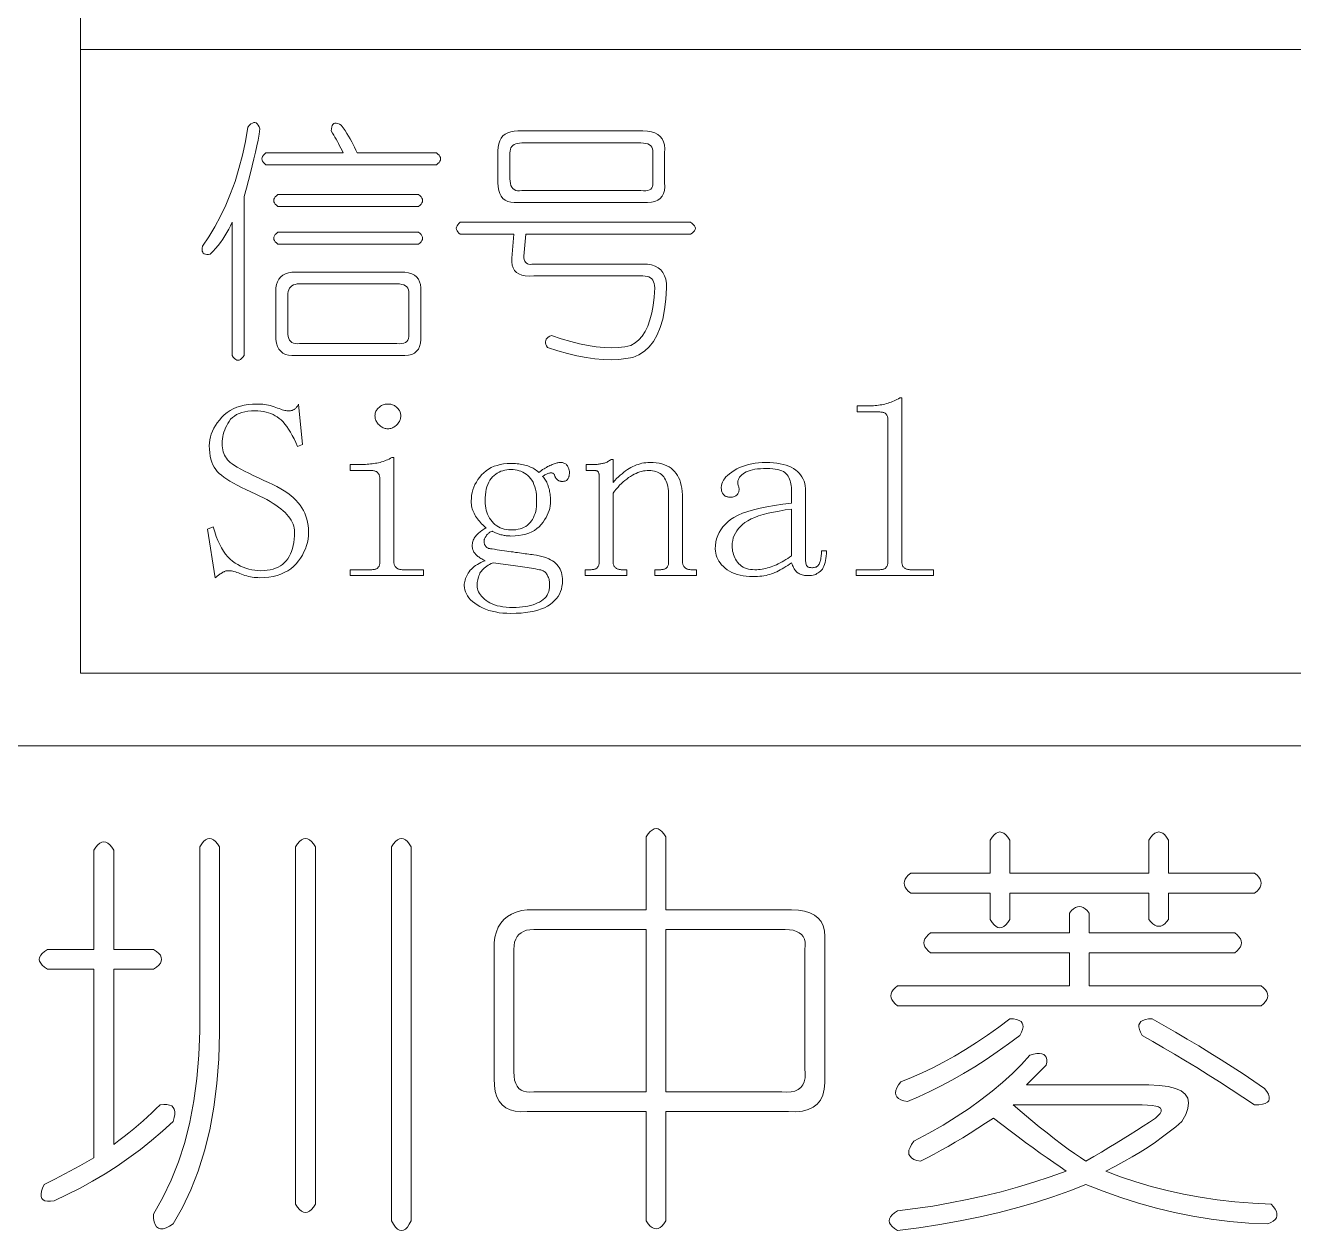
# Model space of a CAD drawing. Extents: x 1 to 297, y 1 to 210.
# Drawn here: x 219.82 to 230.78, y 24.7 to 35.1 of the extents above; entities that cross this region are included whole.
import ezdxf

# ---------------------------------------------------------------- set-up
doc = ezdxf.new("R2010")
doc.units = 0

msp = doc.modelspace()

# ---------------------------------------------------------------- linework, layer by layer
at = {"color": 7, "lineweight": 13}
for p, q in [((220.3, 65.898), (220.3, 29.51)), ((220.3, 34.898), (295.449, 34.898)), ((220.3, 29.51), (295.449, 29.51)), ((196.872, 28.882), (295.987, 28.882))]:
    msp.add_line(p, q, dxfattribs=at)
for points in [[(221.746, 34.227), (221.76, 34.242), (221.772, 34.254), (221.784, 34.261), (221.796, 34.265), (221.806, 34.265), (221.816, 34.262), (221.825, 34.255), (221.834, 34.243), (221.842, 34.228), (221.849, 34.21), (221.842, 34.164), (221.833, 34.115), (221.822, 34.064), (221.811, 34.01), (221.798, 33.953), (221.783, 33.893), (221.767, 33.831), (221.75, 33.765), (221.732, 33.698), (221.712, 33.627), (221.712, 32.255), (221.702, 32.24), (221.691, 32.228), (221.681, 32.219), (221.671, 32.214), (221.66, 32.213), (221.65, 32.214), (221.64, 32.219), (221.63, 32.228), (221.619, 32.24), (221.609, 32.255), (221.609, 33.404), (221.595, 33.374), (221.58, 33.344), (221.563, 33.315), (221.546, 33.286), (221.528, 33.258), (221.508, 33.231), (221.488, 33.205), (221.466, 33.179), (221.444, 33.154), (221.42, 33.13), (221.404, 33.127), (221.39, 33.127), (221.378, 33.129), (221.368, 33.132), (221.36, 33.138), (221.355, 33.146), (221.351, 33.156), (221.349, 33.168), (221.35, 33.182), (221.352, 33.198), (221.408, 33.28), (221.461, 33.366), (221.51, 33.457), (221.555, 33.552), (221.596, 33.653), (221.634, 33.758), (221.668, 33.868), (221.698, 33.983), (221.724, 34.102)], [(222.466, 34.193), (222.467, 34.212), (222.47, 34.228), (222.474, 34.24), (222.48, 34.25), (222.488, 34.257), (222.497, 34.261), (222.508, 34.261), (222.521, 34.258), (222.536, 34.253), (222.552, 34.244), (222.569, 34.22), (222.585, 34.196), (222.6, 34.172), (222.615, 34.148), (222.629, 34.124), (222.642, 34.1), (222.655, 34.076), (222.667, 34.052), (222.678, 34.028), (222.689, 34.004), (223.375, 34.004), (223.387, 33.994), (223.397, 33.983), (223.404, 33.973), (223.408, 33.963), (223.409, 33.953), (223.408, 33.942), (223.404, 33.932), (223.397, 33.922), (223.387, 33.911), (223.375, 33.901), (221.9, 33.901), (221.888, 33.911), (221.879, 33.922), (221.872, 33.932), (221.868, 33.942), (221.866, 33.953), (221.868, 33.963), (221.872, 33.973), (221.879, 33.983), (221.888, 33.994), (221.9, 34.004), (222.569, 34.004), (222.559, 34.024), (222.548, 34.045), (222.538, 34.064), (222.528, 34.084), (222.518, 34.103), (222.507, 34.121), (222.497, 34.14), (222.487, 34.158), (222.476, 34.175)], [(224.078, 34.193), (225.158, 34.193), (225.197, 34.191), (225.231, 34.185), (225.261, 34.176), (225.287, 34.162), (225.308, 34.145), (225.324, 34.125), (225.336, 34.1), (225.344, 34.072), (225.347, 34.04), (225.346, 34.004), (225.346, 33.747), (225.347, 33.711), (225.344, 33.68), (225.336, 33.652), (225.324, 33.629), (225.308, 33.61), (225.287, 33.595), (225.261, 33.584), (225.231, 33.577), (225.197, 33.574), (225.158, 33.575), (224.078, 33.575), (224.045, 33.574), (224.016, 33.577), (223.99, 33.584), (223.968, 33.595), (223.949, 33.61), (223.934, 33.629), (223.922, 33.652), (223.913, 33.68), (223.908, 33.711), (223.906, 33.747), (223.906, 34.021), (223.908, 34.054), (223.913, 34.083), (223.922, 34.109), (223.934, 34.131), (223.949, 34.15), (223.968, 34.165), (223.99, 34.177), (224.016, 34.186), (224.045, 34.191)], [(225.243, 33.987), (225.245, 34.006), (225.245, 34.024), (225.241, 34.039), (225.235, 34.053), (225.226, 34.064), (225.215, 34.073), (225.2, 34.081), (225.183, 34.086), (225.163, 34.089), (225.14, 34.09), (224.112, 34.09), (224.092, 34.089), (224.075, 34.086), (224.059, 34.082), (224.046, 34.076), (224.035, 34.068), (224.025, 34.059), (224.018, 34.048), (224.013, 34.035), (224.01, 34.02), (224.009, 34.004), (224.009, 33.781), (224.01, 33.759), (224.013, 33.739), (224.018, 33.722), (224.025, 33.707), (224.035, 33.695), (224.046, 33.687), (224.059, 33.68), (224.075, 33.677), (224.092, 33.676), (224.112, 33.678), (225.14, 33.678), (225.163, 33.676), (225.183, 33.676), (225.2, 33.679), (225.215, 33.684), (225.226, 33.691), (225.235, 33.701), (225.241, 33.713), (225.245, 33.728), (225.245, 33.745), (225.243, 33.764)], [(222.003, 33.644), (223.22, 33.644), (223.233, 33.634), (223.242, 33.623), (223.249, 33.613), (223.253, 33.603), (223.255, 33.593), (223.253, 33.582), (223.249, 33.572), (223.242, 33.562), (223.233, 33.551), (223.22, 33.541), (222.003, 33.541), (221.991, 33.551), (221.981, 33.562), (221.975, 33.572), (221.97, 33.582), (221.969, 33.593), (221.97, 33.603), (221.975, 33.613), (221.981, 33.623), (221.991, 33.634)], [(222.003, 33.318), (223.22, 33.318), (223.233, 33.308), (223.242, 33.298), (223.249, 33.287), (223.253, 33.277), (223.255, 33.267), (223.253, 33.257), (223.249, 33.246), (223.242, 33.236), (223.233, 33.226), (223.22, 33.215), (222.003, 33.215), (221.991, 33.226), (221.981, 33.236), (221.975, 33.246), (221.97, 33.257), (221.969, 33.267), (221.97, 33.277), (221.975, 33.287), (221.981, 33.298), (221.991, 33.308)], [(223.58, 33.404), (225.569, 33.404), (225.584, 33.394), (225.596, 33.383), (225.605, 33.373), (225.61, 33.363), (225.612, 33.353), (225.61, 33.342), (225.605, 33.332), (225.596, 33.322), (225.584, 33.311), (225.569, 33.301), (224.146, 33.301), (224.129, 33.113), (224.13, 33.097), (224.132, 33.082), (224.137, 33.07), (224.143, 33.061), (224.15, 33.053), (224.16, 33.047), (224.171, 33.043), (224.184, 33.041), (224.198, 33.042), (224.215, 33.044), (225.158, 33.044), (225.197, 33.042), (225.232, 33.036), (225.263, 33.026), (225.289, 33.011), (225.312, 32.993), (225.33, 32.97), (225.345, 32.943), (225.355, 32.912), (225.361, 32.877), (225.363, 32.838), (225.357, 32.74), (225.346, 32.65), (225.33, 32.568), (225.308, 32.495), (225.282, 32.431), (225.25, 32.375), (225.213, 32.328), (225.171, 32.29), (225.124, 32.26), (225.072, 32.238), (225.012, 32.227), (224.949, 32.22), (224.883, 32.217), (224.814, 32.219), (224.742, 32.225), (224.667, 32.236), (224.588, 32.252), (224.507, 32.271), (224.422, 32.295), (224.335, 32.324), (224.326, 32.337), (224.32, 32.35), (224.316, 32.362), (224.316, 32.373), (224.318, 32.384), (224.322, 32.394), (224.33, 32.403), (224.34, 32.412), (224.353, 32.42), (224.369, 32.427), (224.453, 32.398), (224.534, 32.374), (224.611, 32.354), (224.684, 32.339), (224.755, 32.328), (224.822, 32.322), (224.885, 32.32), (224.945, 32.323), (225.002, 32.33), (225.055, 32.341), (225.091, 32.362), (225.123, 32.389), (225.152, 32.422), (225.178, 32.462), (225.2, 32.508), (225.219, 32.561), (225.235, 32.621), (225.247, 32.687), (225.255, 32.759), (225.26, 32.838), (225.259, 32.858), (225.256, 32.875), (225.251, 32.891), (225.244, 32.904), (225.235, 32.915), (225.223, 32.925), (225.21, 32.932), (225.195, 32.937), (225.177, 32.94), (225.158, 32.941), (224.215, 32.941), (224.176, 32.94), (224.141, 32.942), (224.111, 32.948), (224.086, 32.958), (224.065, 32.971), (224.048, 32.989), (224.036, 33.01), (224.028, 33.034), (224.025, 33.063), (224.026, 33.095), (224.043, 33.301), (223.58, 33.301), (223.568, 33.311), (223.559, 33.322), (223.552, 33.332), (223.548, 33.342), (223.546, 33.353), (223.548, 33.363), (223.552, 33.373), (223.559, 33.383), (223.568, 33.394)], [(222.158, 32.975), (223.066, 32.975), (223.102, 32.974), (223.133, 32.969), (223.161, 32.96), (223.184, 32.948), (223.203, 32.933), (223.218, 32.914), (223.229, 32.891), (223.236, 32.866), (223.239, 32.837), (223.238, 32.804), (223.238, 32.427), (223.239, 32.391), (223.236, 32.36), (223.229, 32.332), (223.218, 32.309), (223.203, 32.29), (223.184, 32.275), (223.161, 32.264), (223.133, 32.257), (223.102, 32.254), (223.066, 32.255), (222.158, 32.255), (222.125, 32.254), (222.096, 32.257), (222.07, 32.264), (222.048, 32.275), (222.029, 32.29), (222.014, 32.309), (222.002, 32.332), (221.993, 32.36), (221.988, 32.391), (221.986, 32.427), (221.986, 32.804), (221.988, 32.837), (221.993, 32.866), (222.002, 32.891), (222.014, 32.914), (222.029, 32.933), (222.048, 32.948), (222.07, 32.96), (222.096, 32.969), (222.125, 32.974)], [(223.032, 32.873), (222.192, 32.873), (222.172, 32.872), (222.155, 32.868), (222.139, 32.863), (222.126, 32.856), (222.115, 32.847), (222.105, 32.836), (222.098, 32.822), (222.093, 32.807), (222.09, 32.789), (222.089, 32.77), (222.089, 32.461), (222.09, 32.439), (222.093, 32.419), (222.098, 32.402), (222.105, 32.387), (222.115, 32.375), (222.126, 32.367), (222.139, 32.36), (222.155, 32.357), (222.172, 32.356), (222.192, 32.358), (223.032, 32.358), (223.055, 32.356), (223.074, 32.357), (223.092, 32.36), (223.106, 32.367), (223.118, 32.375), (223.127, 32.387), (223.133, 32.402), (223.136, 32.419), (223.137, 32.439), (223.135, 32.461), (223.135, 32.77), (223.137, 32.789), (223.136, 32.807), (223.133, 32.822), (223.127, 32.836), (223.118, 32.847), (223.106, 32.856), (223.092, 32.863), (223.074, 32.868), (223.055, 32.872)], [(227.103, 31.818), (227.119, 31.819), (227.134, 31.819), (227.149, 31.82), (227.164, 31.821), (227.178, 31.823), (227.193, 31.825), (227.207, 31.827), (227.221, 31.829), (227.235, 31.832), (227.249, 31.835), (227.263, 31.839), (227.276, 31.843), (227.289, 31.847), (227.303, 31.852), (227.315, 31.857), (227.328, 31.862), (227.341, 31.868), (227.353, 31.874), (227.366, 31.88), (227.378, 31.887), (227.395, 31.887), (227.395, 30.473), (227.395, 30.466), (227.396, 30.46), (227.397, 30.454), (227.398, 30.448), (227.4, 30.443), (227.402, 30.438), (227.405, 30.433), (227.408, 30.429), (227.412, 30.425), (227.416, 30.421), (227.421, 30.418), (227.425, 30.415), (227.43, 30.412), (227.435, 30.41), (227.441, 30.408), (227.447, 30.407), (227.452, 30.406), (227.459, 30.405), (227.465, 30.404), (227.472, 30.404), (227.669, 30.404), (227.669, 30.353), (227, 30.353), (227, 30.404), (227.198, 30.404), (227.206, 30.404), (227.214, 30.405), (227.221, 30.406), (227.228, 30.407), (227.234, 30.408), (227.24, 30.41), (227.245, 30.412), (227.25, 30.415), (227.254, 30.418), (227.258, 30.421), (227.261, 30.425), (227.264, 30.429), (227.266, 30.433), (227.269, 30.438), (227.27, 30.443), (227.272, 30.448), (227.273, 30.454), (227.274, 30.46), (227.275, 30.466), (227.275, 30.473), (227.275, 31.698), (227.275, 31.705), (227.274, 31.711), (227.273, 31.717), (227.272, 31.723), (227.27, 31.728), (227.269, 31.733), (227.266, 31.738), (227.264, 31.742), (227.261, 31.746), (227.258, 31.75), (227.254, 31.753), (227.25, 31.756), (227.245, 31.758), (227.24, 31.761), (227.234, 31.763), (227.228, 31.764), (227.221, 31.765), (227.214, 31.766), (227.206, 31.767), (227.198, 31.767), (227.009, 31.767), (227.009, 31.818)], [(221.815, 31.055), (221.77, 31.076), (221.728, 31.096), (221.689, 31.115), (221.653, 31.134), (221.62, 31.152), (221.59, 31.17), (221.562, 31.187), (221.538, 31.204), (221.516, 31.22), (221.498, 31.235), (221.481, 31.252), (221.467, 31.27), (221.454, 31.289), (221.443, 31.311), (221.433, 31.334), (221.426, 31.359), (221.42, 31.385), (221.415, 31.414), (221.413, 31.444), (221.412, 31.475), (221.413, 31.501), (221.416, 31.526), (221.422, 31.551), (221.429, 31.576), (221.439, 31.601), (221.45, 31.625), (221.464, 31.649), (221.48, 31.673), (221.499, 31.696), (221.519, 31.72), (221.541, 31.742), (221.566, 31.761), (221.591, 31.779), (221.619, 31.794), (221.649, 31.807), (221.68, 31.817), (221.713, 31.825), (221.748, 31.831), (221.785, 31.834), (221.823, 31.835), (221.84, 31.835), (221.857, 31.834), (221.874, 31.833), (221.891, 31.831), (221.907, 31.828), (221.923, 31.825), (221.939, 31.821), (221.955, 31.816), (221.971, 31.811), (221.986, 31.805), (222.001, 31.8), (222.015, 31.795), (222.029, 31.79), (222.041, 31.786), (222.053, 31.783), (222.063, 31.78), (222.073, 31.778), (222.082, 31.777), (222.09, 31.776), (222.098, 31.775), (222.103, 31.776), (222.108, 31.776), (222.113, 31.777), (222.118, 31.778), (222.122, 31.779), (222.127, 31.78), (222.132, 31.782), (222.136, 31.784), (222.14, 31.786), (222.145, 31.788), (222.149, 31.791), (222.153, 31.794), (222.157, 31.798), (222.161, 31.802), (222.165, 31.807), (222.169, 31.811), (222.173, 31.817), (222.176, 31.823), (222.18, 31.829), (222.183, 31.835), (222.218, 31.484), (222.175, 31.467), (222.159, 31.502), (222.144, 31.534), (222.128, 31.564), (222.112, 31.592), (222.097, 31.618), (222.081, 31.641), (222.065, 31.662), (222.049, 31.681), (222.032, 31.697), (222.016, 31.711), (221.999, 31.723), (221.982, 31.734), (221.963, 31.744), (221.944, 31.752), (221.923, 31.759), (221.902, 31.765), (221.879, 31.77), (221.856, 31.773), (221.831, 31.775), (221.806, 31.775), (221.775, 31.775), (221.745, 31.772), (221.718, 31.767), (221.692, 31.761), (221.669, 31.753), (221.648, 31.743), (221.629, 31.731), (221.611, 31.718), (221.596, 31.703), (221.583, 31.685), (221.572, 31.667), (221.562, 31.649), (221.553, 31.63), (221.545, 31.611), (221.538, 31.592), (221.533, 31.573), (221.529, 31.553), (221.526, 31.533), (221.524, 31.513), (221.523, 31.493), (221.524, 31.474), (221.526, 31.456), (221.528, 31.44), (221.532, 31.423), (221.537, 31.408), (221.543, 31.393), (221.551, 31.38), (221.559, 31.366), (221.568, 31.354), (221.579, 31.343), (221.592, 31.331), (221.609, 31.318), (221.63, 31.304), (221.654, 31.289), (221.683, 31.273), (221.715, 31.256), (221.752, 31.237), (221.792, 31.218), (221.836, 31.197), (221.883, 31.175), (221.923, 31.158), (221.961, 31.14), (221.996, 31.122), (222.029, 31.103), (222.06, 31.084), (222.089, 31.065), (222.115, 31.045), (222.138, 31.025), (222.16, 31.004), (222.179, 30.983), (222.196, 30.961), (222.211, 30.938), (222.225, 30.915), (222.237, 30.891), (222.247, 30.866), (222.255, 30.84), (222.261, 30.814), (222.265, 30.787), (222.268, 30.759), (222.269, 30.73), (222.268, 30.699), (222.265, 30.669), (222.259, 30.64), (222.252, 30.612), (222.242, 30.584), (222.23, 30.557), (222.217, 30.531), (222.2, 30.505), (222.182, 30.48), (222.162, 30.455), (222.139, 30.433), (222.115, 30.412), (222.089, 30.394), (222.06, 30.379), (222.03, 30.365), (221.998, 30.355), (221.964, 30.346), (221.927, 30.34), (221.889, 30.337), (221.849, 30.335), (221.832, 30.336), (221.815, 30.337), (221.799, 30.338), (221.783, 30.34), (221.767, 30.343), (221.751, 30.346), (221.735, 30.35), (221.72, 30.355), (221.705, 30.36), (221.69, 30.365), (221.676, 30.371), (221.663, 30.376), (221.649, 30.381), (221.637, 30.385), (221.625, 30.388), (221.614, 30.391), (221.603, 30.393), (221.593, 30.394), (221.584, 30.395), (221.575, 30.395), (221.57, 30.395), (221.564, 30.395), (221.559, 30.394), (221.554, 30.393), (221.549, 30.391), (221.544, 30.389), (221.539, 30.387), (221.534, 30.385), (221.528, 30.382), (221.523, 30.378), (221.518, 30.375), (221.513, 30.371), (221.507, 30.367), (221.501, 30.363), (221.495, 30.359), (221.489, 30.355), (221.483, 30.35), (221.477, 30.345), (221.47, 30.341), (221.463, 30.335), (221.395, 30.755), (221.446, 30.773), (221.459, 30.731), (221.472, 30.692), (221.486, 30.656), (221.502, 30.622), (221.518, 30.592), (221.535, 30.563), (221.553, 30.538), (221.572, 30.515), (221.592, 30.495), (221.613, 30.477), (221.635, 30.461), (221.657, 30.448), (221.68, 30.435), (221.704, 30.425), (221.728, 30.416), (221.753, 30.409), (221.778, 30.403), (221.804, 30.399), (221.83, 30.396), (221.858, 30.395), (221.886, 30.396), (221.913, 30.399), (221.938, 30.403), (221.963, 30.409), (221.985, 30.417), (222.006, 30.426), (222.026, 30.437), (222.044, 30.45), (222.061, 30.465), (222.076, 30.481), (222.09, 30.499), (222.102, 30.519), (222.113, 30.54), (222.123, 30.562), (222.131, 30.586), (222.137, 30.612), (222.142, 30.639), (222.146, 30.668), (222.148, 30.698), (222.149, 30.73), (222.148, 30.747), (222.146, 30.764), (222.142, 30.781), (222.136, 30.798), (222.129, 30.814), (222.12, 30.831), (222.109, 30.848), (222.097, 30.864), (222.083, 30.881), (222.068, 30.897), (222.05, 30.913), (222.031, 30.929), (222.011, 30.945), (221.988, 30.961), (221.964, 30.977), (221.938, 30.993), (221.91, 31.009), (221.88, 31.024), (221.848, 31.04)], [(222.955, 31.835), (222.963, 31.835), (222.972, 31.834), (222.98, 31.833), (222.988, 31.831), (222.995, 31.828), (223.003, 31.825), (223.011, 31.821), (223.018, 31.816), (223.025, 31.811), (223.032, 31.805), (223.038, 31.799), (223.044, 31.793), (223.049, 31.786), (223.054, 31.779), (223.058, 31.772), (223.061, 31.765), (223.063, 31.757), (223.065, 31.749), (223.066, 31.741), (223.066, 31.733), (223.066, 31.724), (223.065, 31.716), (223.063, 31.708), (223.061, 31.7), (223.058, 31.692), (223.054, 31.684), (223.049, 31.677), (223.044, 31.67), (223.038, 31.662), (223.032, 31.655), (223.025, 31.649), (223.018, 31.643), (223.011, 31.638), (223.003, 31.634), (222.995, 31.63), (222.988, 31.627), (222.98, 31.624), (222.972, 31.623), (222.963, 31.622), (222.955, 31.621), (222.946, 31.622), (222.938, 31.623), (222.93, 31.624), (222.922, 31.627), (222.914, 31.63), (222.906, 31.634), (222.899, 31.638), (222.892, 31.643), (222.885, 31.649), (222.878, 31.655), (222.871, 31.662), (222.865, 31.67), (222.86, 31.677), (222.856, 31.684), (222.852, 31.692), (222.849, 31.7), (222.846, 31.708), (222.845, 31.716), (222.844, 31.724), (222.843, 31.733), (222.844, 31.741), (222.845, 31.749), (222.846, 31.757), (222.849, 31.765), (222.852, 31.772), (222.856, 31.779), (222.86, 31.786), (222.865, 31.793), (222.871, 31.799), (222.878, 31.805), (222.885, 31.811), (222.892, 31.816), (222.899, 31.821), (222.906, 31.825), (222.914, 31.828), (222.922, 31.831), (222.93, 31.833), (222.938, 31.834), (222.946, 31.835)], [(222.886, 31.184), (222.886, 31.191), (222.885, 31.197), (222.885, 31.203), (222.883, 31.209), (222.882, 31.215), (222.88, 31.221), (222.878, 31.226), (222.875, 31.231), (222.872, 31.235), (222.869, 31.24), (222.865, 31.244), (222.861, 31.247), (222.856, 31.251), (222.851, 31.253), (222.845, 31.256), (222.839, 31.258), (222.832, 31.259), (222.825, 31.26), (222.817, 31.261), (222.809, 31.261), (222.629, 31.261), (222.629, 31.313), (222.715, 31.313), (222.73, 31.313), (222.745, 31.313), (222.76, 31.314), (222.775, 31.315), (222.79, 31.316), (222.804, 31.317), (222.819, 31.319), (222.833, 31.321), (222.847, 31.323), (222.86, 31.325), (222.874, 31.328), (222.888, 31.331), (222.901, 31.335), (222.914, 31.339), (222.927, 31.344), (222.94, 31.349), (222.952, 31.354), (222.965, 31.36), (222.977, 31.366), (222.989, 31.373), (223.006, 31.373), (223.006, 30.473), (223.006, 30.466), (223.007, 30.46), (223.008, 30.454), (223.01, 30.448), (223.012, 30.443), (223.014, 30.438), (223.017, 30.433), (223.02, 30.429), (223.024, 30.425), (223.028, 30.421), (223.032, 30.418), (223.037, 30.415), (223.042, 30.412), (223.047, 30.41), (223.052, 30.408), (223.058, 30.407), (223.064, 30.406), (223.07, 30.405), (223.077, 30.404), (223.083, 30.404), (223.263, 30.404), (223.263, 30.353), (222.629, 30.353), (222.629, 30.404), (222.809, 30.404), (222.817, 30.404), (222.825, 30.405), (222.832, 30.406), (222.839, 30.407), (222.845, 30.408), (222.851, 30.41), (222.856, 30.412), (222.861, 30.415), (222.865, 30.418), (222.869, 30.421), (222.872, 30.425), (222.875, 30.429), (222.878, 30.433), (222.88, 30.438), (222.882, 30.443), (222.883, 30.448), (222.885, 30.454), (222.885, 30.46), (222.886, 30.466), (222.886, 30.473)], [(224.66, 30.353), (224.66, 30.404), (224.703, 30.404), (224.712, 30.404), (224.719, 30.405), (224.727, 30.406), (224.734, 30.407), (224.74, 30.408), (224.745, 30.41), (224.751, 30.412), (224.755, 30.415), (224.76, 30.418), (224.763, 30.421), (224.767, 30.425), (224.77, 30.429), (224.772, 30.433), (224.774, 30.438), (224.776, 30.443), (224.778, 30.448), (224.779, 30.454), (224.78, 30.46), (224.78, 30.466), (224.78, 30.473), (224.78, 31.21), (224.78, 31.215), (224.78, 31.22), (224.78, 31.224), (224.779, 31.228), (224.778, 31.232), (224.777, 31.236), (224.776, 31.239), (224.775, 31.243), (224.774, 31.246), (224.772, 31.248), (224.77, 31.251), (224.768, 31.253), (224.765, 31.255), (224.762, 31.257), (224.759, 31.258), (224.755, 31.259), (224.752, 31.26), (224.747, 31.261), (224.743, 31.261), (224.738, 31.261), (224.669, 31.261), (224.669, 31.313), (224.729, 31.313), (224.738, 31.313), (224.746, 31.313), (224.754, 31.313), (224.763, 31.314), (224.771, 31.315), (224.779, 31.316), (224.787, 31.317), (224.795, 31.318), (224.803, 31.32), (224.81, 31.321), (224.818, 31.323), (224.826, 31.325), (224.833, 31.328), (224.841, 31.331), (224.848, 31.334), (224.855, 31.338), (224.862, 31.342), (224.869, 31.346), (224.876, 31.351), (224.883, 31.355), (224.9, 31.355), (224.9, 31.158), (224.916, 31.175), (224.931, 31.191), (224.947, 31.206), (224.962, 31.22), (224.978, 31.233), (224.993, 31.246), (225.008, 31.257), (225.024, 31.268), (225.039, 31.278), (225.055, 31.287), (225.07, 31.295), (225.086, 31.302), (225.102, 31.309), (225.118, 31.314), (225.134, 31.319), (225.15, 31.323), (225.167, 31.326), (225.184, 31.328), (225.201, 31.329), (225.218, 31.33), (225.246, 31.329), (225.273, 31.327), (225.298, 31.323), (225.322, 31.317), (225.344, 31.31), (225.365, 31.302), (225.384, 31.292), (225.401, 31.28), (225.417, 31.267), (225.432, 31.253), (225.445, 31.236), (225.457, 31.219), (225.467, 31.199), (225.476, 31.179), (225.483, 31.156), (225.49, 31.132), (225.494, 31.107), (225.498, 31.08), (225.5, 31.051), (225.5, 31.021), (225.5, 30.473), (225.501, 30.466), (225.501, 30.46), (225.502, 30.454), (225.504, 30.448), (225.506, 30.443), (225.508, 30.438), (225.511, 30.433), (225.514, 30.429), (225.518, 30.425), (225.522, 30.421), (225.526, 30.418), (225.531, 30.415), (225.536, 30.412), (225.541, 30.41), (225.547, 30.408), (225.552, 30.407), (225.558, 30.406), (225.564, 30.405), (225.571, 30.404), (225.578, 30.404), (225.62, 30.404), (225.62, 30.353), (225.26, 30.353), (225.26, 30.404), (225.303, 30.404), (225.312, 30.404), (225.319, 30.405), (225.327, 30.406), (225.334, 30.407), (225.34, 30.408), (225.346, 30.41), (225.351, 30.412), (225.355, 30.415), (225.36, 30.418), (225.363, 30.421), (225.367, 30.425), (225.37, 30.429), (225.372, 30.433), (225.374, 30.438), (225.376, 30.443), (225.378, 30.448), (225.379, 30.454), (225.38, 30.46), (225.38, 30.466), (225.38, 30.473), (225.38, 31.047), (225.38, 31.067), (225.379, 31.086), (225.377, 31.104), (225.374, 31.122), (225.37, 31.138), (225.365, 31.153), (225.359, 31.168), (225.353, 31.181), (225.346, 31.194), (225.338, 31.205), (225.329, 31.216), (225.319, 31.226), (225.308, 31.234), (225.296, 31.241), (225.284, 31.247), (225.271, 31.252), (225.257, 31.256), (225.242, 31.259), (225.226, 31.261), (225.209, 31.261), (225.194, 31.261), (225.178, 31.259), (225.162, 31.257), (225.147, 31.253), (225.131, 31.248), (225.115, 31.243), (225.099, 31.236), (225.083, 31.228), (225.067, 31.22), (225.05, 31.21), (225.034, 31.199), (225.018, 31.187), (225.003, 31.175), (224.987, 31.162), (224.972, 31.148), (224.957, 31.133), (224.943, 31.117), (224.928, 31.1), (224.914, 31.082), (224.9, 31.064), (224.9, 30.473), (224.901, 30.466), (224.901, 30.46), (224.902, 30.454), (224.904, 30.448), (224.906, 30.443), (224.908, 30.438), (224.911, 30.433), (224.914, 30.429), (224.918, 30.425), (224.922, 30.421), (224.926, 30.418), (224.931, 30.415), (224.936, 30.412), (224.941, 30.41), (224.947, 30.408), (224.952, 30.407), (224.958, 30.406), (224.964, 30.405), (224.971, 30.404), (224.978, 30.404), (225.02, 30.404), (225.02, 30.353)], [(224.215, 30.533), (224.24, 30.529), (224.263, 30.524), (224.286, 30.519), (224.307, 30.513), (224.326, 30.506), (224.344, 30.498), (224.361, 30.49), (224.377, 30.481), (224.391, 30.471), (224.403, 30.46), (224.415, 30.448), (224.425, 30.436), (224.434, 30.423), (224.442, 30.409), (224.448, 30.394), (224.454, 30.379), (224.458, 30.363), (224.461, 30.346), (224.463, 30.328), (224.463, 30.31), (224.462, 30.285), (224.459, 30.26), (224.454, 30.237), (224.446, 30.215), (224.437, 30.194), (224.425, 30.174), (224.411, 30.155), (224.395, 30.137), (224.377, 30.12), (224.356, 30.104), (224.334, 30.089), (224.308, 30.076), (224.281, 30.065), (224.251, 30.055), (224.218, 30.046), (224.183, 30.039), (224.145, 30.034), (224.105, 30.03), (224.063, 30.028), (224.018, 30.027), (223.982, 30.028), (223.948, 30.03), (223.916, 30.033), (223.885, 30.039), (223.855, 30.045), (223.826, 30.053), (223.799, 30.063), (223.773, 30.074), (223.749, 30.086), (223.726, 30.1), (223.705, 30.115), (223.686, 30.13), (223.669, 30.145), (223.655, 30.161), (223.643, 30.178), (223.633, 30.195), (223.625, 30.212), (223.619, 30.23), (223.616, 30.248), (223.615, 30.267), (223.615, 30.279), (223.616, 30.291), (223.619, 30.303), (223.622, 30.315), (223.625, 30.327), (223.63, 30.339), (223.636, 30.351), (223.642, 30.363), (223.649, 30.375), (223.658, 30.387), (223.667, 30.399), (223.677, 30.41), (223.688, 30.421), (223.7, 30.431), (223.713, 30.44), (223.728, 30.45), (223.743, 30.458), (223.759, 30.466), (223.776, 30.474), (223.795, 30.481), (223.785, 30.486), (223.775, 30.492), (223.766, 30.497), (223.757, 30.502), (223.749, 30.508), (223.741, 30.514), (223.733, 30.519), (223.726, 30.525), (223.72, 30.531), (223.713, 30.537), (223.708, 30.543), (223.703, 30.549), (223.698, 30.556), (223.694, 30.563), (223.691, 30.57), (223.688, 30.578), (223.686, 30.585), (223.685, 30.593), (223.684, 30.601), (223.683, 30.61), (223.684, 30.62), (223.685, 30.63), (223.686, 30.639), (223.689, 30.649), (223.692, 30.658), (223.696, 30.667), (223.7, 30.675), (223.705, 30.684), (223.711, 30.692), (223.718, 30.7), (223.725, 30.707), (223.732, 30.715), (223.74, 30.722), (223.748, 30.729), (223.756, 30.735), (223.765, 30.741), (223.774, 30.747), (223.783, 30.753), (223.793, 30.759), (223.803, 30.764), (223.793, 30.773), (223.783, 30.782), (223.774, 30.791), (223.764, 30.801), (223.755, 30.811), (223.746, 30.822), (223.738, 30.832), (223.729, 30.844), (223.721, 30.855), (223.713, 30.867), (223.706, 30.879), (223.699, 30.891), (223.694, 30.904), (223.689, 30.916), (223.684, 30.929), (223.681, 30.942), (223.678, 30.955), (223.676, 30.968), (223.675, 30.982), (223.675, 30.995), (223.676, 31.021), (223.678, 31.046), (223.683, 31.07), (223.689, 31.094), (223.697, 31.117), (223.707, 31.139), (223.719, 31.161), (223.732, 31.182), (223.748, 31.203), (223.765, 31.223), (223.783, 31.241), (223.804, 31.258), (223.825, 31.273), (223.848, 31.286), (223.873, 31.297), (223.899, 31.305), (223.926, 31.312), (223.955, 31.317), (223.986, 31.32), (224.018, 31.321), (224.031, 31.321), (224.045, 31.32), (224.058, 31.32), (224.072, 31.318), (224.085, 31.317), (224.098, 31.315), (224.112, 31.313), (224.125, 31.31), (224.138, 31.307), (224.15, 31.304), (224.163, 31.3), (224.175, 31.296), (224.187, 31.291), (224.198, 31.286), (224.209, 31.28), (224.22, 31.274), (224.23, 31.267), (224.24, 31.26), (224.249, 31.252), (224.258, 31.244), (224.269, 31.252), (224.281, 31.26), (224.292, 31.268), (224.304, 31.275), (224.314, 31.282), (224.325, 31.288), (224.335, 31.294), (224.345, 31.299), (224.355, 31.304), (224.365, 31.308), (224.374, 31.312), (224.383, 31.316), (224.392, 31.319), (224.4, 31.322), (224.409, 31.324), (224.417, 31.326), (224.424, 31.328), (224.432, 31.329), (224.439, 31.33), (224.446, 31.33), (224.454, 31.329), (224.462, 31.329), (224.47, 31.327), (224.476, 31.325), (224.483, 31.322), (224.488, 31.319), (224.494, 31.315), (224.498, 31.311), (224.503, 31.305), (224.506, 31.3), (224.509, 31.294), (224.512, 31.288), (224.515, 31.282), (224.517, 31.276), (224.519, 31.271), (224.521, 31.265), (224.522, 31.26), (224.523, 31.254), (224.523, 31.249), (224.523, 31.244), (224.523, 31.237), (224.523, 31.231), (224.522, 31.225), (224.521, 31.219), (224.52, 31.213), (224.519, 31.208), (224.517, 31.202), (224.515, 31.197), (224.513, 31.193), (224.51, 31.188), (224.508, 31.184), (224.504, 31.181), (224.501, 31.177), (224.497, 31.175), (224.492, 31.172), (224.487, 31.17), (224.482, 31.169), (224.476, 31.168), (224.47, 31.167), (224.463, 31.167), (224.458, 31.167), (224.453, 31.167), (224.449, 31.168), (224.444, 31.169), (224.44, 31.17), (224.436, 31.172), (224.432, 31.173), (224.428, 31.175), (224.424, 31.177), (224.42, 31.18), (224.417, 31.182), (224.414, 31.185), (224.411, 31.189), (224.408, 31.192), (224.405, 31.196), (224.403, 31.2), (224.401, 31.204), (224.399, 31.209), (224.397, 31.213), (224.395, 31.218), (224.393, 31.223), (224.39, 31.227), (224.388, 31.231), (224.384, 31.234), (224.381, 31.237), (224.377, 31.238), (224.372, 31.24), (224.367, 31.24), (224.362, 31.24), (224.356, 31.24), (224.35, 31.239), (224.344, 31.237), (224.338, 31.235), (224.331, 31.233), (224.325, 31.23), (224.319, 31.227), (224.312, 31.223), (224.305, 31.219), (224.299, 31.215), (224.292, 31.21), (224.299, 31.203), (224.305, 31.195), (224.311, 31.187), (224.317, 31.178), (224.322, 31.169), (224.327, 31.159), (224.331, 31.149), (224.336, 31.138), (224.34, 31.127), (224.343, 31.115), (224.347, 31.103), (224.35, 31.091), (224.352, 31.079), (224.354, 31.067), (224.356, 31.055), (224.358, 31.043), (224.359, 31.031), (224.36, 31.019), (224.36, 31.007), (224.36, 30.995), (224.36, 30.975), (224.357, 30.955), (224.353, 30.934), (224.347, 30.914), (224.34, 30.894), (224.331, 30.874), (224.321, 30.854), (224.308, 30.834), (224.295, 30.814), (224.279, 30.794), (224.262, 30.775), (224.243, 30.759), (224.221, 30.744), (224.198, 30.731), (224.173, 30.72), (224.146, 30.711), (224.117, 30.704), (224.086, 30.699), (224.053, 30.696), (224.018, 30.695), (224.007, 30.696), (223.997, 30.696), (223.988, 30.697), (223.978, 30.698), (223.968, 30.699), (223.959, 30.7), (223.95, 30.702), (223.941, 30.704), (223.932, 30.706), (223.923, 30.708), (223.915, 30.711), (223.907, 30.714), (223.899, 30.716), (223.892, 30.719), (223.885, 30.722), (223.878, 30.725), (223.872, 30.728), (223.866, 30.732), (223.86, 30.735), (223.855, 30.738), (223.848, 30.735), (223.842, 30.731), (223.836, 30.727), (223.83, 30.723), (223.825, 30.719), (223.82, 30.715), (223.815, 30.71), (223.811, 30.705), (223.807, 30.701), (223.803, 30.695), (223.8, 30.69), (223.797, 30.686), (223.795, 30.681), (223.792, 30.676), (223.79, 30.672), (223.789, 30.668), (223.788, 30.664), (223.787, 30.66), (223.786, 30.656), (223.786, 30.653), (223.786, 30.646), (223.787, 30.64), (223.788, 30.634), (223.789, 30.628), (223.79, 30.623), (223.792, 30.618), (223.795, 30.613), (223.797, 30.609), (223.8, 30.605), (223.803, 30.601), (223.807, 30.598), (223.811, 30.595), (223.815, 30.592), (223.82, 30.59), (223.825, 30.588), (223.83, 30.587), (223.836, 30.586), (223.842, 30.585), (223.848, 30.584), (223.855, 30.584), (223.877, 30.581), (223.898, 30.577), (223.92, 30.574), (223.94, 30.571), (223.961, 30.568), (223.981, 30.565), (224, 30.562), (224.019, 30.559), (224.038, 30.557), (224.056, 30.554), (224.074, 30.552), (224.091, 30.549), (224.108, 30.547), (224.125, 30.544), (224.141, 30.542), (224.156, 30.54), (224.172, 30.538), (224.186, 30.536), (224.201, 30.534)], [(223.795, 30.995), (223.795, 30.975), (223.797, 30.956), (223.8, 30.936), (223.804, 30.918), (223.81, 30.9), (223.816, 30.883), (223.824, 30.866), (223.833, 30.85), (223.843, 30.835), (223.855, 30.82), (223.867, 30.806), (223.88, 30.794), (223.895, 30.783), (223.91, 30.773), (223.925, 30.765), (223.942, 30.759), (223.96, 30.753), (223.978, 30.75), (223.997, 30.748), (224.018, 30.747), (224.039, 30.748), (224.06, 30.749), (224.079, 30.753), (224.098, 30.757), (224.115, 30.763), (224.131, 30.77), (224.146, 30.778), (224.16, 30.788), (224.173, 30.799), (224.185, 30.811), (224.195, 30.825), (224.205, 30.839), (224.213, 30.855), (224.22, 30.872), (224.227, 30.889), (224.232, 30.908), (224.235, 30.928), (224.238, 30.95), (224.24, 30.972), (224.24, 30.995), (224.24, 31.024), (224.238, 31.051), (224.235, 31.076), (224.23, 31.099), (224.224, 31.121), (224.217, 31.141), (224.209, 31.16), (224.199, 31.177), (224.188, 31.192), (224.176, 31.205), (224.163, 31.218), (224.149, 31.229), (224.135, 31.238), (224.12, 31.247), (224.104, 31.254), (224.088, 31.259), (224.071, 31.264), (224.054, 31.267), (224.036, 31.269), (224.018, 31.27), (223.999, 31.269), (223.981, 31.267), (223.964, 31.264), (223.947, 31.259), (223.931, 31.254), (223.915, 31.247), (223.9, 31.238), (223.886, 31.229), (223.872, 31.218), (223.859, 31.205), (223.847, 31.192), (223.836, 31.177), (223.826, 31.16), (223.818, 31.141), (223.811, 31.121), (223.805, 31.099), (223.801, 31.076), (223.797, 31.051), (223.795, 31.024)], [(226.109, 30.344), (226.079, 30.345), (226.05, 30.347), (226.023, 30.351), (225.997, 30.356), (225.972, 30.362), (225.949, 30.37), (225.927, 30.38), (225.906, 30.391), (225.887, 30.403), (225.869, 30.417), (225.853, 30.432), (225.838, 30.447), (225.825, 30.463), (225.814, 30.479), (225.805, 30.495), (225.797, 30.512), (225.791, 30.529), (225.787, 30.547), (225.784, 30.565), (225.783, 30.584), (225.785, 30.614), (225.789, 30.644), (225.795, 30.672), (225.805, 30.699), (225.817, 30.724), (225.831, 30.749), (225.848, 30.773), (225.868, 30.795), (225.891, 30.817), (225.916, 30.837), (225.945, 30.856), (225.98, 30.874), (226.019, 30.891), (226.064, 30.907), (226.114, 30.922), (226.17, 30.935), (226.23, 30.948), (226.296, 30.959), (226.367, 30.969), (226.443, 30.978), (226.443, 31.081), (226.443, 31.098), (226.442, 31.114), (226.44, 31.13), (226.437, 31.145), (226.434, 31.159), (226.429, 31.173), (226.424, 31.186), (226.419, 31.199), (226.412, 31.211), (226.405, 31.223), (226.396, 31.233), (226.385, 31.243), (226.373, 31.251), (226.358, 31.258), (226.342, 31.264), (226.323, 31.269), (226.302, 31.273), (226.28, 31.276), (226.255, 31.278), (226.229, 31.278), (226.201, 31.278), (226.174, 31.276), (226.149, 31.274), (226.126, 31.271), (226.105, 31.267), (226.085, 31.261), (226.067, 31.255), (226.051, 31.248), (226.036, 31.24), (226.023, 31.231), (226.012, 31.222), (226.002, 31.212), (225.994, 31.203), (225.988, 31.193), (225.983, 31.183), (225.979, 31.173), (225.977, 31.163), (225.977, 31.153), (225.978, 31.143), (225.98, 31.133), (225.984, 31.126), (225.986, 31.119), (225.988, 31.112), (225.989, 31.105), (225.989, 31.098), (225.989, 31.091), (225.988, 31.085), (225.986, 31.078), (225.984, 31.071), (225.98, 31.064), (225.977, 31.058), (225.972, 31.052), (225.967, 31.047), (225.961, 31.042), (225.955, 31.038), (225.948, 31.035), (225.94, 31.033), (225.931, 31.031), (225.922, 31.03), (225.912, 31.03), (225.905, 31.03), (225.899, 31.031), (225.892, 31.032), (225.887, 31.033), (225.881, 31.035), (225.875, 31.037), (225.87, 31.04), (225.865, 31.043), (225.861, 31.047), (225.856, 31.051), (225.852, 31.056), (225.848, 31.061), (225.845, 31.066), (225.842, 31.072), (225.84, 31.078), (225.838, 31.085), (225.837, 31.092), (225.836, 31.099), (225.835, 31.107), (225.835, 31.115), (225.836, 31.131), (225.839, 31.146), (225.845, 31.161), (225.853, 31.176), (225.863, 31.19), (225.875, 31.205), (225.889, 31.219), (225.906, 31.233), (225.925, 31.247), (225.946, 31.261), (225.969, 31.274), (225.993, 31.286), (226.018, 31.296), (226.044, 31.305), (226.07, 31.313), (226.098, 31.319), (226.127, 31.324), (226.157, 31.327), (226.188, 31.329), (226.22, 31.33), (226.254, 31.329), (226.286, 31.327), (226.316, 31.324), (226.344, 31.319), (226.37, 31.314), (226.395, 31.307), (226.418, 31.298), (226.44, 31.289), (226.46, 31.278), (226.478, 31.265), (226.494, 31.252), (226.508, 31.238), (226.521, 31.222), (226.532, 31.205), (226.542, 31.187), (226.55, 31.168), (226.556, 31.148), (226.56, 31.127), (226.562, 31.105), (226.563, 31.081), (226.563, 30.515), (226.563, 30.502), (226.564, 30.49), (226.564, 30.479), (226.565, 30.47), (226.567, 30.461), (226.568, 30.453), (226.57, 30.447), (226.572, 30.441), (226.574, 30.437), (226.576, 30.434), (226.579, 30.432), (226.582, 30.429), (226.586, 30.427), (226.59, 30.426), (226.594, 30.424), (226.599, 30.423), (226.605, 30.422), (226.61, 30.422), (226.617, 30.421), (226.623, 30.421), (226.632, 30.422), (226.639, 30.423), (226.647, 30.425), (226.654, 30.427), (226.66, 30.431), (226.666, 30.435), (226.671, 30.44), (226.675, 30.446), (226.68, 30.452), (226.683, 30.46), (226.687, 30.468), (226.689, 30.476), (226.692, 30.486), (226.694, 30.495), (226.696, 30.506), (226.698, 30.517), (226.699, 30.528), (226.7, 30.541), (226.7, 30.553), (226.7, 30.567), (226.743, 30.567), (226.743, 30.544), (226.742, 30.522), (226.739, 30.501), (226.736, 30.483), (226.733, 30.465), (226.728, 30.449), (226.722, 30.435), (226.716, 30.422), (226.709, 30.41), (226.7, 30.4), (226.692, 30.391), (226.682, 30.383), (226.672, 30.376), (226.662, 30.37), (226.651, 30.364), (226.64, 30.36), (226.628, 30.357), (226.615, 30.354), (226.603, 30.353), (226.589, 30.353), (226.577, 30.353), (226.566, 30.354), (226.555, 30.355), (226.545, 30.357), (226.535, 30.359), (226.526, 30.362), (226.518, 30.365), (226.51, 30.369), (226.502, 30.373), (226.495, 30.378), (226.488, 30.384), (226.482, 30.39), (226.476, 30.397), (226.47, 30.404), (226.465, 30.413), (226.46, 30.422), (226.455, 30.431), (226.451, 30.441), (226.447, 30.452), (226.443, 30.464), (226.426, 30.452), (226.41, 30.441), (226.393, 30.431), (226.377, 30.421), (226.361, 30.412), (226.345, 30.403), (226.33, 30.395), (226.314, 30.387), (226.299, 30.38), (226.285, 30.374), (226.27, 30.368), (226.254, 30.363), (226.238, 30.359), (226.222, 30.355), (226.204, 30.352), (226.187, 30.349), (226.168, 30.347), (226.149, 30.345), (226.129, 30.344)], [(225.929, 30.61), (225.93, 30.594), (225.931, 30.579), (225.933, 30.565), (225.937, 30.55), (225.941, 30.536), (225.946, 30.522), (225.952, 30.508), (225.959, 30.495), (225.967, 30.481), (225.976, 30.468), (225.986, 30.456), (225.997, 30.445), (226.009, 30.436), (226.023, 30.427), (226.037, 30.42), (226.053, 30.414), (226.069, 30.41), (226.087, 30.407), (226.106, 30.405), (226.126, 30.404), (226.142, 30.404), (226.157, 30.405), (226.172, 30.407), (226.188, 30.409), (226.203, 30.412), (226.219, 30.415), (226.234, 30.419), (226.25, 30.423), (226.265, 30.428), (226.28, 30.434), (226.296, 30.44), (226.312, 30.447), (226.328, 30.455), (226.344, 30.463), (226.36, 30.472), (226.376, 30.481), (226.393, 30.491), (226.409, 30.501), (226.426, 30.512), (226.443, 30.524), (226.443, 30.927), (226.387, 30.92), (226.334, 30.911), (226.285, 30.902), (226.239, 30.892), (226.197, 30.881), (226.158, 30.869), (226.124, 30.856), (226.092, 30.842), (226.065, 30.827), (226.04, 30.811), (226.019, 30.795), (226, 30.777), (225.984, 30.759), (225.969, 30.74), (225.957, 30.72), (225.947, 30.7), (225.939, 30.678), (225.934, 30.656), (225.93, 30.633)], [(223.863, 30.464), (223.848, 30.457), (223.834, 30.45), (223.821, 30.442), (223.809, 30.435), (223.798, 30.427), (223.788, 30.418), (223.778, 30.41), (223.77, 30.401), (223.763, 30.392), (223.756, 30.383), (223.75, 30.373), (223.745, 30.363), (223.741, 30.352), (223.737, 30.341), (223.734, 30.33), (223.731, 30.318), (223.729, 30.306), (223.727, 30.293), (223.726, 30.28), (223.726, 30.267), (223.727, 30.253), (223.729, 30.24), (223.733, 30.227), (223.739, 30.213), (223.745, 30.2), (223.754, 30.188), (223.764, 30.175), (223.776, 30.163), (223.789, 30.15), (223.803, 30.138), (223.82, 30.127), (223.837, 30.117), (223.857, 30.108), (223.877, 30.1), (223.9, 30.093), (223.924, 30.088), (223.949, 30.084), (223.976, 30.081), (224.005, 30.079), (224.035, 30.078), (224.063, 30.079), (224.091, 30.08), (224.117, 30.083), (224.142, 30.086), (224.165, 30.09), (224.188, 30.095), (224.209, 30.101), (224.23, 30.108), (224.248, 30.117), (224.266, 30.125), (224.282, 30.135), (224.297, 30.146), (224.31, 30.158), (224.321, 30.171), (224.33, 30.184), (224.338, 30.199), (224.344, 30.215), (224.348, 30.231), (224.351, 30.249), (224.352, 30.267), (224.352, 30.279), (224.351, 30.29), (224.35, 30.301), (224.348, 30.311), (224.347, 30.32), (224.344, 30.33), (224.341, 30.338), (224.338, 30.346), (224.335, 30.354), (224.33, 30.361), (224.326, 30.368), (224.321, 30.374), (224.316, 30.379), (224.31, 30.385), (224.304, 30.389), (224.297, 30.393), (224.29, 30.397), (224.282, 30.4), (224.275, 30.402), (224.266, 30.404), (224.249, 30.407), (224.231, 30.411), (224.213, 30.414), (224.195, 30.417), (224.176, 30.42), (224.157, 30.423), (224.138, 30.426), (224.118, 30.429), (224.098, 30.431), (224.078, 30.434), (224.057, 30.437), (224.036, 30.439), (224.015, 30.442), (223.994, 30.445), (223.973, 30.448), (223.951, 30.451), (223.929, 30.454), (223.908, 30.457), (223.886, 30.461)], [(225.357, 28.096), (225.357, 27.468), (226.443, 27.468), (226.503, 27.465), (226.555, 27.456), (226.601, 27.442), (226.64, 27.422), (226.672, 27.396), (226.697, 27.365), (226.715, 27.328), (226.727, 27.285), (226.731, 27.236), (226.729, 27.182), (226.729, 26.039), (226.731, 25.974), (226.725, 25.917), (226.713, 25.867), (226.692, 25.824), (226.665, 25.789), (226.629, 25.762), (226.587, 25.741), (226.537, 25.728), (226.479, 25.723), (226.415, 25.725), (225.357, 25.725), (225.357, 24.782), (225.34, 24.756), (225.323, 24.736), (225.306, 24.722), (225.289, 24.714), (225.272, 24.711), (225.255, 24.714), (225.237, 24.722), (225.22, 24.736), (225.203, 24.756), (225.186, 24.782), (225.186, 25.725), (224.157, 25.725), (224.103, 25.723), (224.055, 25.727), (224.012, 25.739), (223.975, 25.757), (223.943, 25.782), (223.917, 25.814), (223.897, 25.853), (223.883, 25.899), (223.875, 25.951), (223.872, 26.011), (223.872, 27.182), (223.88, 27.231), (223.892, 27.276), (223.909, 27.316), (223.931, 27.351), (223.957, 27.382), (223.988, 27.408), (224.024, 27.43), (224.064, 27.447), (224.108, 27.46), (224.157, 27.468), (225.186, 27.468), (225.186, 28.096), (225.203, 28.122), (225.22, 28.142), (225.237, 28.156), (225.255, 28.165), (225.272, 28.168), (225.289, 28.165), (225.306, 28.156), (225.323, 28.142), (225.34, 28.122)], [(220.586, 27.982), (220.586, 27.125), (220.929, 27.125), (220.955, 27.108), (220.975, 27.091), (220.989, 27.074), (220.997, 27.056), (221, 27.039), (220.997, 27.022), (220.989, 27.005), (220.975, 26.988), (220.955, 26.971), (220.929, 26.954), (220.586, 26.954), (220.586, 25.439), (220.631, 25.474), (220.675, 25.508), (220.718, 25.542), (220.76, 25.576), (220.8, 25.611), (220.84, 25.645), (220.878, 25.679), (220.915, 25.714), (220.951, 25.748), (220.986, 25.782), (221.018, 25.786), (221.045, 25.786), (221.068, 25.781), (221.087, 25.773), (221.1, 25.761), (221.109, 25.744), (221.114, 25.724), (221.114, 25.7), (221.109, 25.672), (221.1, 25.639), (221.008, 25.555), (220.913, 25.475), (220.816, 25.398), (220.716, 25.324), (220.615, 25.254), (220.511, 25.187), (220.404, 25.123), (220.296, 25.063), (220.185, 25.007), (220.072, 24.954), (220.04, 24.95), (220.013, 24.95), (219.992, 24.954), (219.976, 24.963), (219.965, 24.975), (219.959, 24.991), (219.958, 25.012), (219.962, 25.036), (219.971, 25.064), (219.986, 25.096), (220.031, 25.119), (220.076, 25.142), (220.121, 25.165), (220.164, 25.188), (220.207, 25.211), (220.25, 25.234), (220.292, 25.256), (220.333, 25.279), (220.374, 25.302), (220.415, 25.325), (220.415, 26.954), (220.015, 26.954), (219.989, 26.971), (219.969, 26.988), (219.955, 27.005), (219.946, 27.022), (219.943, 27.039), (219.946, 27.056), (219.955, 27.074), (219.969, 27.091), (219.989, 27.108), (220.015, 27.125), (220.415, 27.125), (220.415, 27.982), (220.432, 28.008), (220.449, 28.028), (220.466, 28.042), (220.483, 28.051), (220.5, 28.054), (220.517, 28.051), (220.535, 28.042), (220.552, 28.028), (220.569, 28.008)], [(221.5, 28.011), (221.5, 26.639), (221.501, 26.404), (221.493, 26.18), (221.476, 25.966), (221.45, 25.762), (221.415, 25.568), (221.37, 25.384), (221.316, 25.211), (221.253, 25.048), (221.181, 24.896), (221.1, 24.754), (221.068, 24.734), (221.039, 24.72), (221.013, 24.713), (220.991, 24.712), (220.972, 24.718), (220.956, 24.73), (220.944, 24.748), (220.936, 24.772), (220.931, 24.802), (220.929, 24.839), (221.01, 24.981), (221.082, 25.131), (221.145, 25.289), (221.199, 25.456), (221.243, 25.632), (221.279, 25.816), (221.305, 26.009), (221.322, 26.211), (221.33, 26.421), (221.329, 26.639), (221.329, 28.011), (221.346, 28.036), (221.363, 28.056), (221.38, 28.071), (221.397, 28.079), (221.415, 28.082), (221.432, 28.079), (221.449, 28.071), (221.466, 28.056), (221.483, 28.036)], [(222.329, 28.011), (222.329, 24.925), (222.312, 24.899), (222.295, 24.879), (222.277, 24.865), (222.26, 24.856), (222.243, 24.854), (222.226, 24.856), (222.209, 24.865), (222.192, 24.879), (222.175, 24.899), (222.157, 24.925), (222.157, 28.011), (222.175, 28.036), (222.192, 28.056), (222.209, 28.071), (222.226, 28.079), (222.243, 28.082), (222.26, 28.079), (222.277, 28.071), (222.295, 28.056), (222.312, 28.036)], [(223.157, 28.011), (223.157, 24.782), (223.14, 24.751), (223.123, 24.727), (223.106, 24.71), (223.089, 24.7), (223.072, 24.696), (223.055, 24.7), (223.037, 24.71), (223.02, 24.727), (223.003, 24.751), (222.986, 24.782), (222.986, 28.011), (223.003, 28.036), (223.02, 28.056), (223.037, 28.071), (223.055, 28.079), (223.072, 28.082), (223.089, 28.079), (223.106, 28.071), (223.123, 28.056), (223.14, 28.036)], [(228.329, 28.068), (228.329, 27.782), (229.529, 27.782), (229.529, 28.068), (229.546, 28.094), (229.563, 28.114), (229.58, 28.128), (229.597, 28.136), (229.615, 28.139), (229.632, 28.136), (229.649, 28.128), (229.666, 28.114), (229.683, 28.094), (229.7, 28.068), (229.7, 27.782), (230.443, 27.782), (230.464, 27.765), (230.48, 27.748), (230.491, 27.731), (230.498, 27.714), (230.5, 27.696), (230.498, 27.679), (230.491, 27.662), (230.48, 27.645), (230.464, 27.628), (230.443, 27.611), (229.7, 27.611), (229.7, 27.382), (229.683, 27.362), (229.666, 27.346), (229.649, 27.334), (229.632, 27.327), (229.615, 27.325), (229.597, 27.327), (229.58, 27.334), (229.563, 27.346), (229.546, 27.362), (229.529, 27.382), (229.529, 27.611), (228.329, 27.611), (228.329, 27.382), (228.312, 27.356), (228.295, 27.336), (228.277, 27.322), (228.26, 27.314), (228.243, 27.311), (228.226, 27.314), (228.209, 27.322), (228.192, 27.336), (228.175, 27.356), (228.157, 27.382), (228.157, 27.611), (227.472, 27.611), (227.451, 27.628), (227.435, 27.645), (227.424, 27.662), (227.417, 27.679), (227.415, 27.696), (227.417, 27.714), (227.424, 27.731), (227.435, 27.748), (227.451, 27.765), (227.472, 27.782), (228.157, 27.782), (228.157, 28.068), (228.175, 28.094), (228.192, 28.114), (228.209, 28.128), (228.226, 28.136), (228.243, 28.139), (228.26, 28.136), (228.277, 28.128), (228.295, 28.114), (228.312, 28.094)], [(229.015, 27.439), (229.015, 27.268), (230.272, 27.268), (230.292, 27.251), (230.308, 27.234), (230.32, 27.216), (230.327, 27.199), (230.329, 27.182), (230.327, 27.165), (230.32, 27.148), (230.308, 27.131), (230.292, 27.114), (230.272, 27.096), (229.015, 27.096), (229.015, 26.811), (230.5, 26.811), (230.521, 26.794), (230.537, 26.776), (230.548, 26.759), (230.555, 26.742), (230.557, 26.725), (230.555, 26.708), (230.548, 26.691), (230.537, 26.674), (230.521, 26.656), (230.5, 26.639), (227.357, 26.639), (227.337, 26.656), (227.321, 26.674), (227.309, 26.691), (227.303, 26.708), (227.3, 26.725), (227.303, 26.742), (227.309, 26.759), (227.321, 26.776), (227.337, 26.794), (227.357, 26.811), (228.843, 26.811), (228.843, 27.096), (227.643, 27.096), (227.623, 27.114), (227.607, 27.131), (227.595, 27.148), (227.588, 27.165), (227.586, 27.182), (227.588, 27.199), (227.595, 27.216), (227.607, 27.234), (227.623, 27.251), (227.643, 27.268), (228.843, 27.268), (228.843, 27.439), (228.86, 27.46), (228.877, 27.476), (228.895, 27.487), (228.912, 27.494), (228.929, 27.496), (228.946, 27.494), (228.963, 27.487), (228.98, 27.476), (228.997, 27.46)], [(225.186, 27.296), (224.215, 27.296), (224.182, 27.295), (224.153, 27.29), (224.127, 27.281), (224.105, 27.269), (224.086, 27.254), (224.071, 27.235), (224.059, 27.212), (224.05, 27.187), (224.045, 27.158), (224.043, 27.125), (224.043, 26.068), (224.045, 26.03), (224.05, 25.997), (224.059, 25.968), (224.071, 25.944), (224.086, 25.925), (224.105, 25.91), (224.127, 25.9), (224.153, 25.894), (224.182, 25.893), (224.215, 25.896), (225.186, 25.896)], [(226.386, 27.296), (225.357, 27.296), (225.357, 25.896), (226.357, 25.896), (226.401, 25.893), (226.439, 25.895), (226.471, 25.902), (226.499, 25.915), (226.522, 25.932), (226.539, 25.955), (226.551, 25.982), (226.559, 26.015), (226.561, 26.053), (226.557, 26.096), (226.557, 27.125), (226.561, 27.158), (226.56, 27.187), (226.554, 27.212), (226.544, 27.235), (226.529, 27.254), (226.509, 27.269), (226.485, 27.281), (226.457, 27.29), (226.424, 27.295)], [(228.329, 26.525), (228.361, 26.524), (228.387, 26.519), (228.409, 26.512), (228.425, 26.502), (228.436, 26.489), (228.442, 26.474), (228.443, 26.455), (228.439, 26.434), (228.429, 26.409), (228.415, 26.382), (228.317, 26.31), (228.22, 26.24), (228.123, 26.175), (228.026, 26.112), (227.929, 26.054), (227.832, 25.998), (227.735, 25.946), (227.637, 25.898), (227.54, 25.852), (227.443, 25.811), (227.412, 25.818), (227.386, 25.827), (227.366, 25.838), (227.352, 25.852), (227.343, 25.868), (227.34, 25.886), (227.343, 25.907), (227.352, 25.93), (227.366, 25.955), (227.386, 25.982), (227.478, 26.018), (227.57, 26.059), (227.663, 26.103), (227.756, 26.151), (227.85, 26.204), (227.945, 26.26), (228.04, 26.32), (228.136, 26.384), (228.232, 26.453)], [(229.557, 26.525), (229.66, 26.468), (229.761, 26.41), (229.861, 26.351), (229.96, 26.292), (230.057, 26.232), (230.154, 26.172), (230.249, 26.111), (230.344, 26.05), (230.437, 25.988), (230.529, 25.925), (230.549, 25.898), (230.562, 25.874), (230.569, 25.852), (230.57, 25.834), (230.565, 25.818), (230.553, 25.805), (230.535, 25.795), (230.511, 25.788), (230.48, 25.784), (230.443, 25.782), (230.341, 25.85), (230.24, 25.916), (230.14, 25.98), (230.041, 26.043), (229.943, 26.104), (229.847, 26.163), (229.751, 26.22), (229.657, 26.276), (229.564, 26.33), (229.472, 26.382), (229.457, 26.409), (229.448, 26.434), (229.443, 26.455), (229.444, 26.474), (229.45, 26.489), (229.461, 26.502), (229.478, 26.512), (229.499, 26.519), (229.526, 26.524)], [(228.5, 26.211), (228.533, 26.22), (228.561, 26.226), (228.585, 26.227), (228.605, 26.224), (228.622, 26.218), (228.634, 26.207), (228.642, 26.193), (228.647, 26.174), (228.647, 26.152), (228.643, 26.125), (228.472, 25.954), (229.529, 25.954), (229.619, 25.95), (229.696, 25.941), (229.759, 25.925), (229.808, 25.903), (229.843, 25.875), (229.865, 25.84), (229.873, 25.8), (229.867, 25.752), (229.848, 25.699), (229.815, 25.639), (229.762, 25.594), (229.706, 25.549), (229.647, 25.505), (229.586, 25.461), (229.522, 25.418), (229.455, 25.375), (229.385, 25.333), (229.312, 25.292), (229.236, 25.251), (229.157, 25.211), (229.285, 25.162), (229.416, 25.117), (229.55, 25.077), (229.688, 25.042), (229.829, 25.011), (229.973, 24.984), (230.121, 24.963), (230.273, 24.946), (230.428, 24.933), (230.586, 24.925), (230.606, 24.903), (230.621, 24.882), (230.631, 24.862), (230.636, 24.843), (230.636, 24.825), (230.631, 24.808), (230.62, 24.793), (230.604, 24.779), (230.583, 24.766), (230.557, 24.754), (230.393, 24.762), (230.229, 24.776), (230.068, 24.796), (229.908, 24.822), (229.75, 24.854), (229.594, 24.891), (229.439, 24.934), (229.287, 24.982), (229.135, 25.036), (228.986, 25.096), (228.846, 25.041), (228.701, 24.989), (228.551, 24.94), (228.396, 24.895), (228.236, 24.854), (228.071, 24.815), (227.9, 24.78), (227.724, 24.749), (227.543, 24.721), (227.357, 24.696), (227.332, 24.714), (227.312, 24.731), (227.297, 24.748), (227.289, 24.765), (227.286, 24.782), (227.289, 24.799), (227.297, 24.816), (227.312, 24.834), (227.332, 24.851), (227.357, 24.868), (227.511, 24.887), (227.663, 24.909), (227.813, 24.935), (227.961, 24.964), (228.107, 24.996), (228.252, 25.032), (228.395, 25.072), (228.537, 25.115), (228.677, 25.161), (228.815, 25.211), (228.762, 25.246), (228.707, 25.284), (228.65, 25.324), (228.591, 25.366), (228.529, 25.411), (228.465, 25.458), (228.399, 25.507), (228.33, 25.558), (228.259, 25.612), (228.186, 25.668), (228.118, 25.623), (228.051, 25.58), (227.985, 25.538), (227.921, 25.499), (227.857, 25.461), (227.795, 25.424), (227.734, 25.39), (227.674, 25.357), (227.615, 25.326), (227.557, 25.296), (227.526, 25.303), (227.5, 25.312), (227.48, 25.324), (227.466, 25.338), (227.457, 25.354), (227.455, 25.372), (227.457, 25.392), (227.466, 25.415), (227.48, 25.44), (227.5, 25.468), (227.629, 25.537), (227.751, 25.607), (227.866, 25.679), (227.976, 25.751), (228.079, 25.825), (228.176, 25.9), (228.266, 25.976), (228.351, 26.053), (228.429, 26.131)], [(229.472, 25.782), (228.357, 25.782), (228.436, 25.716), (228.511, 25.653), (228.582, 25.594), (228.65, 25.54), (228.715, 25.489), (228.776, 25.443), (228.833, 25.4), (228.888, 25.362), (228.939, 25.327), (228.986, 25.296), (229.054, 25.336), (229.12, 25.375), (229.184, 25.414), (229.247, 25.452), (229.307, 25.489), (229.367, 25.526), (229.424, 25.562), (229.48, 25.598), (229.534, 25.633), (229.586, 25.668), (229.611, 25.69), (229.627, 25.709), (229.636, 25.726), (229.636, 25.741), (229.629, 25.754), (229.613, 25.764), (229.59, 25.772), (229.559, 25.778), (229.519, 25.781)]]:
    msp.add_lwpolyline(points, close=True, dxfattribs=at)

doc.saveas('drawing.dxf')
